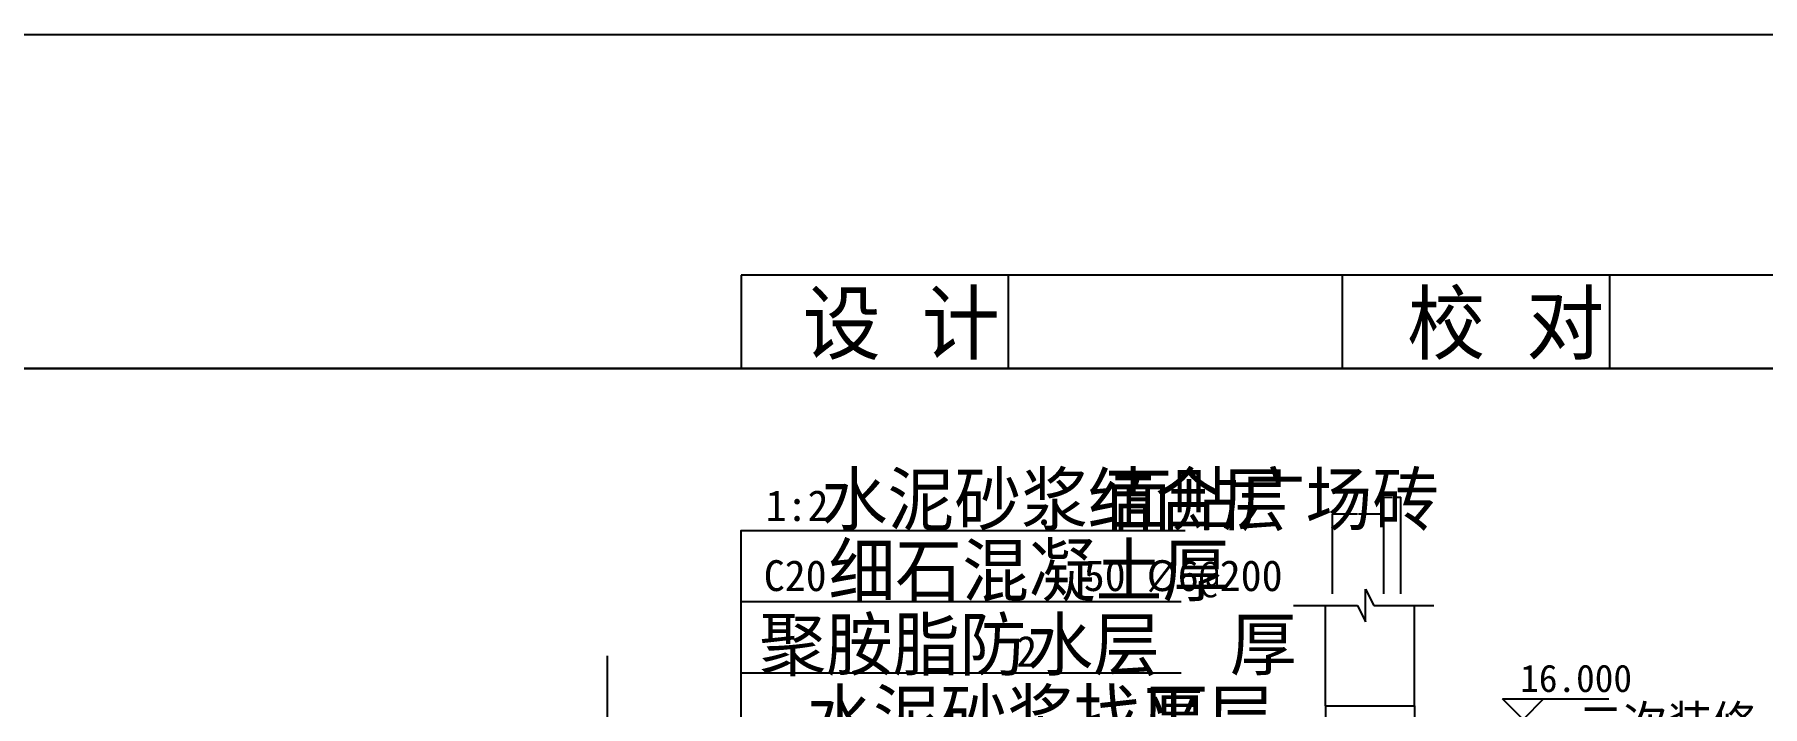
# Model space of a CAD drawing. Header units: metres. Extents: x -2 to 59071, y -2108 to 14272.
# Drawn here: x 51353 to 56398, y 12311 to 14272 of the extents above; entities that cross this region are included whole.
import ezdxf

# ---------------------------------------------------------------- set-up
doc = ezdxf.new("R2010")
doc.units = ezdxf.units.M
for name, color, linetype in [('DIM', 3, 'Continuous'), ('LAYER1', 254, 'Continuous'), ('PUB_DIM', 3, 'Continuous'), ('PUB_TEXT', 7, 'Continuous'), ('PUB_WALL', 255, 'Continuous'), ('STAIR', 2, 'Continuous')]:
    doc.layers.add(name, color=color, linetype=linetype)
doc.dimstyles.get("Standard").update_dxf_attribs({"dimtxt": 2.5, "dimasz": 2.5, "dimexe": 1.25, "dimexo": 0.625, "dimtad": 1, "dimcen": 2.5, "dimazin": 3, "dimtfac": 1, "dimtmove": 0, "dimatfit": 3})

# ---------------------------------------------------------------- blocks, each defined once
blk = doc.blocks.new('*D53')
for p, q in [((55291.96, 12640.2), (55291.96, 12921.77)), ((55292.21, 12921.77), (55315.96, 12921.77)), ((55317.96, 12921.77), (55341.71, 12921.77)), ((55341.96, 12640.2), (55341.96, 12921.77))]:
    blk.add_line(p, q)
at = {"layer": 'Defpoints'}
for p in [(55291.96, 12921.77), (55291.96, 12640.2), (55341.96, 12640.2)]:
    blk.add_point(p, dxfattribs=at)
at = {"layer": 'PUB_DIM', "insert": (55316.96, 12921.77), "char_height": 1, "attachment_point": 5}
blk.add_mtext('50', dxfattribs=at)
blk = doc.blocks.new('*D54')
for p, q in [((55215.46, 12871.94), (55141.71, 12871.94)), ((55141.96, 12640.2), (55141.96, 12871.94)), ((55292.21, 12871.94), (55218.46, 12871.94)), ((55291.96, 12640.2), (55291.96, 12871.94))]:
    blk.add_line(p, q)
at = {"layer": 'Defpoints'}
for p in [(55291.96, 12871.94), (55141.96, 12640.2), (55291.96, 12640.2)]:
    blk.add_point(p, dxfattribs=at)
at = {"layer": 'PUB_DIM', "insert": (55216.96, 12871.94), "char_height": 1, "attachment_point": 5}
blk.add_mtext('150', dxfattribs=at)

msp = doc.modelspace()

# ---------------------------------------------------------------- linework, layer by layer
for p, q in [((58680.7, 13570), (53415.7, 13570)), ((53415.7, 13570), (53415.7, 13297)), ((54195.7, 13570), (54195.7, 13297)), ((55170.7, 13570), (55170.7, 13297)), ((55950.7, 13570), (55950.7, 13297)), ((58680.7, 13297), (47877.7, 13297))]:
    msp.add_line(p, q)
for points in [[(47487.7, 14272), (59070.7, 14272), (59070.7, -2108), (47487.7, -2108)], [(47877.7, 13297), (58680.7, 13297), (58680.7, -1718), (47877.7, -1718)]]:
    msp.add_lwpolyline(points, close=True)
msp.add_lwpolyline([(58680.7, 13297), (58680.7, -1718), (47877.7, -1718), (47877.7, 13297), (58680.7, 13297)])
at = {"layer": 'DIM'}
for p, q in [((54700.46, 12616.49), (53416, 12616.49)), ((54700.46, 12408.49), (53416, 12408.49))]:
    msp.add_line(p, q, dxfattribs=at)
msp.add_lwpolyline([(53416, 11171.52), (53416, 12824.49), (54712, 12824.49)], dxfattribs=at)
at = {"layer": 'LAYER1'}
for p, q in [((55121.96, 12313.39), (55121.96, 12605.91)), ((55381.96, 12313.39), (55381.96, 12605.91)), ((55121.96, 12313.39), (55121.96, 11253.39)), ((55121.96, 12313.39), (55381.96, 12313.39)), ((55381.96, 12313.39), (55381.96, 12153.39))]:
    msp.add_line(p, q, dxfattribs=at)
at = {"layer": 'PUB_DIM'}
for p, q in [((55698.72, 12273.39), (55638.72, 12333.39)), ((55638.72, 12333.39), (55758.72, 12333.39)), ((55758.72, 12333.39), (55698.72, 12273.39)), ((55698.72, 12333.39), (55948.72, 12333.39))]:
    msp.add_line(p, q, dxfattribs=at)
at = {"layer": 'PUB_WALL'}
msp.add_line((53025.19, -1383.15), (53025.19, 12458.65), dxfattribs=at)
at = {"layer": 'STAIR'}
for p, q in [((55239.1, 12557.91), (55239.1, 12653.91)), ((55239.1, 12653.91), (55263.1, 12605.91)), ((55028.73, 12605.91), (55215.1, 12605.91)), ((55215.1, 12605.91), (55239.1, 12557.91)), ((55263.1, 12605.91), (55437.91, 12605.91))]:
    msp.add_line(p, q, dxfattribs=at)

# ---------------------------------------------------------------- texts
for s, p in [('设 计', (53595.31, 13342.33)), ('校 对', (55360.07, 13342.33))]:
    msp.add_text(s, height=175.5).set_placement(p)
at = {"layer": 'DIM'}
for s, height, p in [('水泥砂浆结合层', 150, (53648.35, 12841.12)), ('面贴广场砖', 150, (54478.53, 12841.12)), ('1:2', 90, (53487.13, 12852.35)), ('.', 96, (54267.45, 12841.12)), ('细石混凝土厚', 150, (53670.84, 12633.46)), ('C20', 90, (53481.67, 12647.99)), ('50 %%c6@200', 90, (54416.03, 12647.99)), ('聚胺脂防水层  厚', 150, (53468.37, 12417.6)), ('2', 90, (54218.85, 12427.11)), ('水泥砂浆找平层', 150, (53606.63, 12207.3)), ('厚', 150, (54585.5, 12207.3))]:
    msp.add_text(s, height=height, dxfattribs=at).set_placement(p)
at = {"layer": 'PUB_DIM'}
msp.add_text('16.000', height=80, dxfattribs=at).set_placement((55690.39, 12353.39))
at = {"layer": 'PUB_TEXT'}
msp.add_text('二次装修', height=100, dxfattribs=at).set_placement((55860.51, 12213.56))

# ---------------------------------------------------------------- dimensions: what is measured, and where the dimension line sits
at = {"layer": 'PUB_DIM'}
for base, p2, picture, middle in [((55291.96, 12921.77), (55341.96, 12640.2), '*D53', (55316.96, 12921.77)), ((55291.96, 12871.94), (55141.96, 12640.2), '*D54', (55216.96, 12871.94))]:
    dim = msp.add_linear_dim(base=base, p1=(55291.96, 12640.2), p2=p2, dimstyle='Standard', dxfattribs=at)
    dim.commit()
    dim.dimension.update_dxf_attribs({"geometry": picture, "text_midpoint": middle})

doc.saveas('drawing.dxf')
